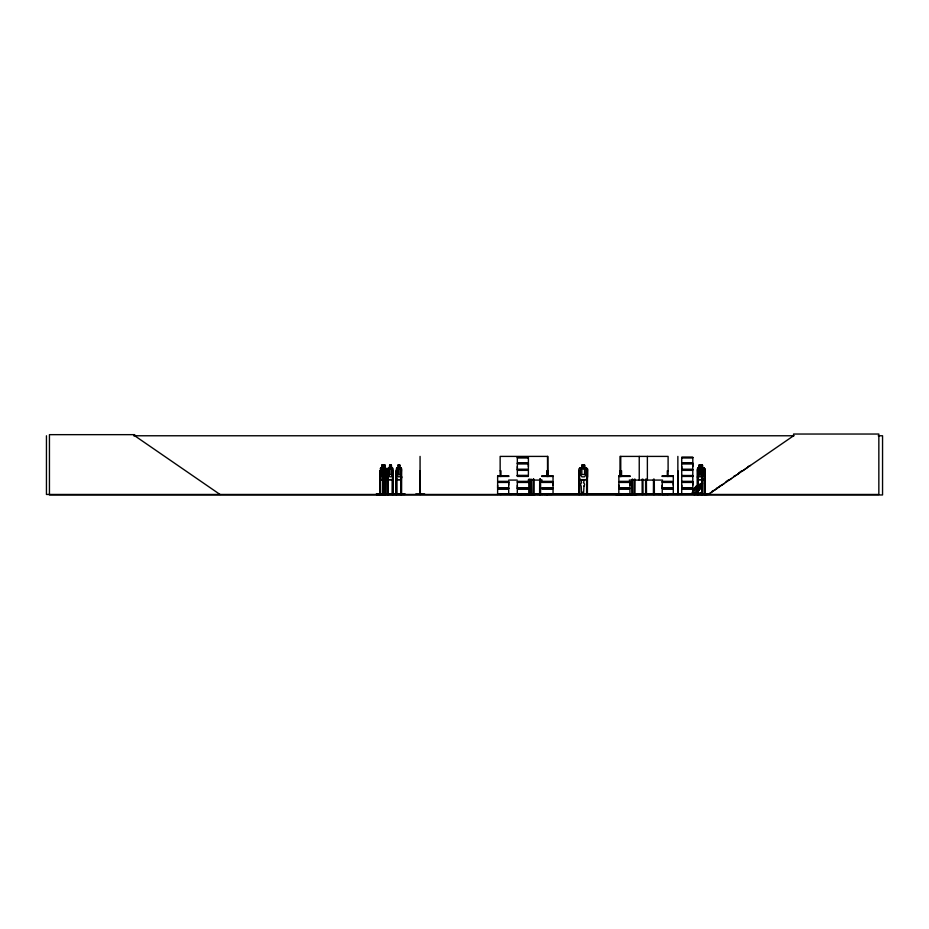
<?xml version="1.0" encoding="UTF-8"?>
<svg xmlns="http://www.w3.org/2000/svg" width="929" height="929" viewBox="0 0 929 929"><rect width="100%" height="100%" fill="white"/><g stroke="black" fill="none" stroke-linecap="round" stroke-linejoin="round"><path stroke-width="1.39" d="M508.709 487.888L497.63 487.888L497.642 485.17M508.697 485.17L508.697 482.441M528.404 487.888L517.337 487.888L517.348 485.17M517.337 469.261L517.337 463.826L528.404 463.826L528.392 469.261L517.337 469.261L517.348 466.544M528.392 466.544L528.392 463.826M553.034 485.17L553.034 482.441L541.967 482.441M618.865 487.888L618.865 482.441L629.932 482.441L629.92 487.888L618.865 487.888L618.877 485.17M629.92 485.17L629.92 482.441M662.214 487.888L662.214 482.441L673.293 482.441L673.281 487.888L662.214 487.888L662.226 485.17M673.281 485.17L673.281 482.441M681.735 487.888L681.735 485.17M681.735 469.261L681.735 466.544M692.79 485.17L692.79 482.441L681.723 482.441L681.723 487.888L692.802 487.888L692.802 482.441M692.79 466.544L692.79 463.826L681.723 463.826L681.723 469.261L692.802 469.261L692.802 463.826M415.786 494.019L424.658 493.984M692.813 494.24L673.583 493.973L682.455 494.344M615.706 494.449L636.853 494.449M615.822 494.019L636.737 494.007M385.523 479.724L385.941 469.006L385.605 467.984L383.294 467.984L382.98 469.017L383.375 467.984M385.907 476.821L385.605 479.724L380.623 479.724L380.716 467.984M497.572 494.251L508.72 494.228L508.709 488.979L497.63 488.979L497.596 494.449M618.807 494.425L618.865 488.979L629.932 488.979L629.932 494.228M681.7 494.24L681.723 488.979L692.802 488.979M701.639 479.724L702.243 476.832M385.43 474.487L384.954 476.821L384.06 476.821L384.06 468.077M384.815 479.724L385.5 476.832M384.885 479.724L385.442 476.821M392.502 479.724L393.13 476.821L392.584 479.724L388.322 479.724L387.765 476.832L388.392 479.724M396.962 468.077L396.288 476.832L396.915 479.724L401.096 479.724L401.572 476.821M401.096 479.724L401.711 476.832M693.673 494.449L693.661 493.02M693.893 494.391L707.457 494.402M701.221 494.449L701.29 493.02L692.093 492.974M376.326 493.984L405.056 494.019L376.35 494.46M376.303 494.391L405.067 494.391M392.27 494.449L392.317 479.143M392.514 494.391L392.561 470.794M704.066 479.631L704.96 476.821L704.124 479.724L698.039 479.724L698.144 467.984L697.377 469.017L697.493 494.46M517.302 494.449L535.29 494.46M695.031 494.205L702.208 486.03L694.811 494.46L694.915 493.02M500.046 493.984L500.243 494.46M620.212 494.414L620.096 493.601M645.434 494.391L645.516 493.601M387.741 494.46L387.765 469.017L388.334 467.984L389.623 467.984M387.846 476.832L388.415 467.984M396.253 494.46L396.288 469.017L396.938 467.984M702.37 476.821L703.636 474.487L703.636 469.052L702.37 468.077M662.214 494.228L662.214 488.979L673.293 488.979L673.293 494.228L662.191 494.449M698.271 468.077L697.516 469.064L697.365 494.46M702.417 465.162L699.154 465.162L699.235 468.077L698.387 469.052L699.154 476.821L700.582 476.821L701.349 474.487L700.629 465.069M696.332 486.157L692.837 490.198L696.285 486.134L702.208 485.542L700.907 485.542M698.922 485.6L700.489 483.603L702.545 483.684L698.167 489.618L695.856 491.116L693.986 491.116L694.288 489.618L698.875 485.53L697.54 485.542M700.745 485.53L702.37 483.672M702.161 485.461L702.336 486.192L695.658 493.044L692.128 493.044M702.336 486.192L695.658 493.044M692.453 491.116L697.47 486.273L696.936 486.006M692.825 491.116L697.319 486.006M693.882 490.361L695.682 488.317M694.846 494.402L702.208 486.03M583.842 493.996C586.431 494.437 578.721 494.437 581.345 493.996M580.95 494.449L581.461 494.437M583.493 494.205L583.911 494.449M517.302 475.613L528.415 475.892M712.09 491.255L714.68 490.071M716.805 488.015L719.51 486.75M719.743 485.995L722.472 484.706M725.967 481.698L728.557 479.921M733.504 476.519L736.883 474.789M738.938 472.78L741.528 470.991M747.752 466.706L750.469 465.441M708.293 494.46L793.575 435.771L793.575 434.04L878.846 434.04L878.846 494.46L46.45 494.46L46.45 435.771M517.279 494.251L517.337 488.979L528.404 488.979M133.637 435.771L794.016 435.771M878.195 435.771L882.55 435.771L882.55 494.96L49.446 494.96L49.446 434.656L134.728 434.656L134.728 435.771L219.999 494.46M517.325 457.265L528.415 457.265M681.712 457.265L692.813 457.265M517.348 457.811L528.392 457.811M681.735 457.811L692.79 457.811M681.723 462.735L692.802 462.735L692.802 457.486L681.712 457.474L681.735 462.735M517.256 463.106L528.485 463.106M681.642 463.106L692.883 463.106M517.256 463.443L528.485 463.443M681.642 463.443L692.883 463.443M383.932 465.069L384.978 465.069L385.43 469.052L385.419 494.46M398.076 465.069L399.934 465.069L399.865 468.077L400.759 469.052L400.759 474.487L399.865 476.821L398.204 476.821L397.322 474.487L398.146 465.069M699.096 465.069L702.498 465.069L702.498 467.984M381.912 465.162L383.654 465.162M383.967 465.162L384.954 465.162M389.611 465.162L391.353 465.162M398.135 465.162L399.865 465.162M581.856 465.162L584.573 465.162L584.573 468.077L586.025 469.052L586.025 474.487L584.573 476.821L581.856 476.821L580.393 474.487L580.393 469.052L581.856 468.077L581.751 465.069L584.666 465.069L584.666 467.984L586.547 467.984L587.581 469.006L587.581 476.832L586.582 479.724L579.742 479.724L578.837 476.832L578.837 469.017L579.766 467.984L581.751 467.984M384.792 465.65L384.792 466.625M381.935 467.984L380.646 467.984L380.158 469.017M391.33 467.984L392.561 467.984L393.13 469.052L393.048 494.46M396.857 467.984L398.146 467.984M399.853 467.984L401.084 467.984L401.653 469.052L401.595 494.46M698.062 467.984L700.001 467.984L699.92 465.069M700.629 467.984L702.243 469.006L702.103 494.46M702.37 467.984L704.147 467.984L705.041 469.006L705.111 494.46L705.227 493.601L704.217 493.601L704.217 494.46M380.669 468.077L385.581 468.077M388.357 468.077L392.537 468.077M396.88 468.077L401.061 468.077M579.812 468.077L586.513 468.077M698.074 468.077L704.112 468.077M385.512 467.984L385.941 469.006M517.256 469.644L528.485 469.644M681.642 469.644L692.883 469.644M517.256 469.981L528.485 469.981M681.642 469.981L692.883 469.981M681.723 470.364L692.802 470.364L692.802 475.602L681.735 475.462M384.873 470.794L385.814 470.794M392.317 470.794L393.048 470.794M400.84 470.794L401.572 470.794M420.059 470.794L420.372 494.46M500.15 470.794L500.952 470.794L500.952 476.496M587.488 470.794L586.687 470.794L586.594 494.46M620.003 470.794L620.502 476.496M620.758 470.794L621.559 470.794L621.559 476.496M668.114 470.794L667.301 470.794L667.301 476.496M677.856 470.794L678.17 494.46M697.435 470.794L698.306 470.794M702.452 470.794L701.767 470.794L701.72 494.46M705.146 470.794L704.298 470.794L704.368 494.46M517.348 475.462L528.392 475.462L528.404 470.364L517.337 470.364L517.337 475.602L528.415 475.602M692.813 475.613L681.619 475.753L692.813 475.834M497.619 475.892L508.72 475.892M541.955 475.892L553.057 475.892M618.853 475.892L629.943 475.892M662.203 475.892L673.304 475.892M508.72 476.078L497.619 476.078L497.642 481.35L508.709 481.35M517.325 476.078L528.415 476.089M541.955 476.089L553.057 476.112L553.034 481.35L541.967 481.35M629.943 476.112L618.853 476.112L618.877 481.35L629.932 481.35M662.203 476.089L673.304 476.078L673.281 481.35L662.214 481.35M497.642 476.426L508.697 476.426M517.348 476.426L528.392 476.426M541.979 476.426L553.034 476.426M618.877 476.426L629.92 476.426M662.226 476.426L673.281 476.426M681.735 476.426L692.79 476.426M380.077 476.832L380.704 479.724M380.669 479.631L385.581 479.631M388.357 479.631L392.537 479.631M396.88 479.631L401.061 479.631M586.513 479.631L579.812 479.631L578.941 476.821M698.074 479.631L704.112 479.631M508.686 480.084L517.209 480.084M528.16 480.084L542.153 480.084M629.281 480.084L662.574 480.084M517.337 481.35L528.404 481.35M681.723 481.35L692.802 481.35L692.802 476.112L681.712 476.089L681.735 481.35M497.549 481.733L508.778 481.733M517.256 481.733L528.485 481.733M541.886 481.733L553.127 481.733M618.784 481.733L630.013 481.733M662.133 481.733L673.362 481.733M681.642 481.733L692.883 481.733M497.549 482.07L508.778 482.07M517.256 482.07L528.485 482.07M541.886 482.07L553.127 482.07M618.784 482.07L630.013 482.07M662.133 482.07L673.362 482.07M681.642 482.07L692.883 482.07M528.404 482.441L517.337 482.441L517.337 487.888M700.547 483.742L702.417 483.742M541.967 487.888L553.045 487.888L553.045 482.441M497.549 488.259L508.778 488.259M517.256 488.259L528.485 488.259M541.886 488.259L553.127 488.259M618.784 488.259L630.013 488.259M662.133 488.259L673.362 488.259M681.642 488.259L692.883 488.259M497.549 488.596L508.778 488.596M517.256 488.596L528.485 488.596M541.886 488.596L553.127 488.596M618.784 488.596L630.013 488.596M662.133 488.596L673.362 488.596M681.642 488.596L692.883 488.596M541.967 488.979L553.045 488.979L553.045 494.228L538.251 494.344L553.034 494.077M379.74 493.601L380.611 493.601M382.609 493.601L383.305 493.601M384.56 493.601L385.883 493.601L385.872 494.46M387.428 493.601L388.299 493.601M392.259 493.601L393.13 493.601M395.951 493.601L396.822 493.601M400.782 493.601L401.653 493.601M697.354 493.601L698.387 493.601M701.697 493.601L702.533 493.601L702.498 494.46M521.866 493.845L542.966 494.402M579.684 493.845L586.594 493.845M642.055 493.845L615.834 494.46M646.491 493.845L653.401 493.845M707.387 493.984L693.905 493.984L707.422 494.391M497.642 494.077L508.697 494.077M517.348 494.077L535.243 494.019M581.113 493.996L584.074 493.996M662.226 494.077L673.281 494.077M673.583 494.019L692.79 494.077M587.697 494.402L587.581 493.601M547.704 494.391L548.18 493.601M396.544 494.391L396.509 479.143M384.548 469.052L383.654 468.077L383.642 465.069L381.854 465.069L381.912 468.077M552.198 494.391L543.941 494.391M704.101 467.984L704.96 469.052L704.995 494.46M747.555 467.45L745.267 469.017M744.57 469.505L742.283 471.073M739.043 473.302L737.51 474.359M731.611 478.412L729.335 479.979M724.434 483.359L722.716 484.543M716.898 488.538L715.365 489.595M712.229 491.755L709.117 493.903M400.98 468.077L401.572 469.052M384.792 467.984L385.5 469.006L385.523 494.46M381.993 476.821L381.099 474.487L381.099 469.052L381.993 468.077L381.993 465.162M697.377 476.832L698.213 479.724M396.799 494.414L396.753 470.794L396.009 470.794L395.998 494.46M702.08 485.53L702.243 486.227M697.702 476.821L698.12 479.724M383.375 479.724L383.015 476.821L383.282 479.724M704.449 470.794L704.577 494.46M702.452 465.069L702.452 494.46M702.034 470.794L701.987 494.46M700.803 493.02L700.803 494.46M700.048 465.162L700.001 469.052M699.177 465.069L699.154 468.077M698.294 479.143L698.376 494.46M698.132 470.794L698.097 494.46L697.888 470.794M697.842 493.601L697.714 494.46M694.311 493.02L694.311 494.46M694.102 493.02L694.102 494.46M681.735 470.364L681.723 475.602M677.868 456.406L677.856 494.46M668.114 476.496L668.102 456.406L620.003 456.406L620.003 476.496M668.114 493.601L668.172 494.46M668.021 493.601L668.021 494.46M667.405 493.601L667.405 494.46M667.208 493.845L667.219 494.46M660.275 494.46L660.275 493.729L509.835 493.729L509.835 494.46M659.776 493.729L659.776 494.46M658.556 493.729L658.556 494.46M654.295 479.143L654.388 494.46M654.202 493.601L654.202 494.46M653.586 493.601L653.586 494.46M653.493 479.143L653.401 494.46M647.374 456.406L647.374 480.084M646.41 479.143L646.491 494.46M646.317 493.601L646.317 494.46M645.597 479.143L645.597 494.46M642.949 479.143L643.042 494.46M642.856 493.601L642.856 494.46M642.148 479.143L642.148 494.46M642.055 493.601L642.055 494.46M639.233 456.406L639.233 480.084M638.85 493.729L638.85 494.46M637.631 493.729L637.631 494.46M635.157 493.601L635.157 494.46M635.064 479.143L634.971 494.46M634.263 479.143L634.263 494.46L634.17 493.601M632.626 493.601L632.626 494.46L632.556 479.341M632.359 479.341L632.405 494.46M632.057 479.341L632.184 494.46M632.034 493.601L632.034 494.46M630.686 493.729L630.686 494.46M628.062 493.601L627.981 494.46L627.807 493.601M627.679 493.601L627.702 494.46M627.447 493.601L627.423 494.46M627.319 493.601L627.238 494.46M627.191 493.601L627.063 494.46M621.652 493.845L621.652 494.46M621.513 494.46L621.466 493.601L621.338 494.46M621.153 493.601L621.129 494.46M620.874 493.601L620.897 494.46M620.758 456.406L620.758 476.496M620.758 493.601L620.63 494.46L620.514 493.601M620.305 470.794L620.305 476.496M620.305 493.601L620.409 494.46M619.98 493.601L619.98 494.46M587.488 469.052L587.395 494.46M586.78 493.601L586.78 494.46M583.04 493.996L583.04 492.265L582.135 492.265L582.135 493.996M579.684 494.46L579.591 470.794L578.79 470.794L578.697 494.46M579.499 493.601L579.499 494.46M578.883 493.601L578.883 494.46M548.145 476.496L548.145 470.794L546.705 470.794L546.705 476.496M547.866 476.496L547.866 456.406L500.15 456.406L500.15 476.496M547.506 456.406L547.564 476.496M547.506 493.601L547.529 494.46M547.413 493.601L547.413 494.46M546.705 493.601L546.798 494.46M546.612 493.845L546.612 494.46M540.527 479.143L540.527 494.46M540.364 479.143L540.364 494.46M540.272 493.601L540.237 494.46M539.97 493.601L539.946 494.46M539.854 479.143L539.772 494.46M539.691 479.143L539.61 494.46M539.435 493.729L539.435 494.46M537.705 493.729L537.705 494.46M533.803 479.143L533.885 494.46M533.652 479.143L533.548 494.46M533.525 493.601L533.525 494.46M533.258 493.601L533.234 494.46M533.13 479.143L532.991 494.46M532.886 493.601L532.886 494.46M532.491 493.729L532.491 494.46M531.318 479.341L531.272 494.46M531.028 479.341L531.063 494.46M530.912 493.601L530.958 494.46M530.738 479.341L530.645 494.46M529.658 479.143L529.727 494.46M529.565 493.601L529.565 494.46M528.949 493.601L528.949 494.46M528.856 479.143L528.764 494.46M521.773 493.601L521.866 494.46M521.68 493.601L521.68 494.46M520.972 493.601L521.053 494.46M520.879 493.601L520.902 494.46M511.565 493.729L511.565 494.46M510.346 493.729L510.346 494.46M508.697 487.888L508.709 482.441L497.63 482.441L497.63 487.888M501.045 493.845L501.045 494.46M500.87 493.601L500.859 494.46M420.071 456.406L420.059 494.46M401.386 493.601L401.386 494.46M401.328 470.794L401.2 494.46M401.084 470.794L401.026 494.46M400.84 479.143L400.782 494.46M396.393 493.601L396.369 494.46M392.862 493.601L392.862 494.46L392.804 470.794M388.287 494.46L388.229 470.794L387.498 470.794L387.498 494.46M387.985 476.356L388.043 494.46M387.869 493.601L387.857 494.46M385.849 469.006L385.663 494.46M385.256 470.794L385.233 494.46M385.024 493.601L384.989 494.46M384.861 465.162L384.861 468.077M384.873 479.143L384.815 494.46M384.629 479.143L384.571 494.46M384.025 465.069L383.967 468.077M383.259 494.46L383.236 470.794L382.667 494.46M383.073 469.017L382.969 494.46M382.934 470.794L382.818 494.46M381.993 469.052L381.993 474.487M380.588 494.46L380.53 470.794L379.798 470.794L379.798 494.46M380.286 470.794L380.344 494.46M380.17 493.601L380.193 494.46M380.042 470.794L380.042 494.46M583.993 485.96L583.575 493.566L581.6 493.566L581.194 485.96A1.974 1.974 0 0 1 581.6 482.859C579.812 478.969 585.375 478.969 583.575 482.859A1.974 1.974 0 0 1 583.993 485.96M392.235 474.487L391.353 476.821L389.681 476.821L388.798 474.487L389.623 465.069L391.411 465.069L392.235 474.487M698.329 486.146L695.298 489.618L697.156 489.618L700.199 486.146L698.329 486.146M700.571 483.974L700.025 484.601L701.767 483.974L700.571 483.974M528.415 457.486L517.325 457.474L517.348 462.735L528.404 462.735L528.404 457.486M383.363 465.65L382.295 465.65L382.295 466.625L383.363 466.625L383.363 465.65M391.051 465.65L389.983 465.65L389.983 466.625L391.051 466.625L391.051 465.65M399.575 465.65L398.506 465.65L398.506 466.625L399.575 466.625L399.575 465.65M584.086 465.65L582.332 465.65L582.332 466.625L584.086 466.625L584.086 465.65M701.952 465.65L699.409 465.65L699.409 466.625L701.952 466.625L701.952 465.65M384.954 469.052L384.06 469.052L384.06 474.487L384.954 474.487L384.954 469.052M391.353 469.052L389.681 469.052L389.681 474.487L391.353 474.487L391.353 469.052M399.865 469.052L398.204 469.052L398.204 474.487L399.865 474.487L399.865 469.052M584.573 469.052L581.856 469.052L581.856 474.487L584.573 474.487L584.573 469.052M700.582 469.052L699.154 469.052L699.154 474.487L700.582 474.487L700.582 469.052M700.42 466.625L700.42 465.65L700.327 466.625"/></g></svg>
